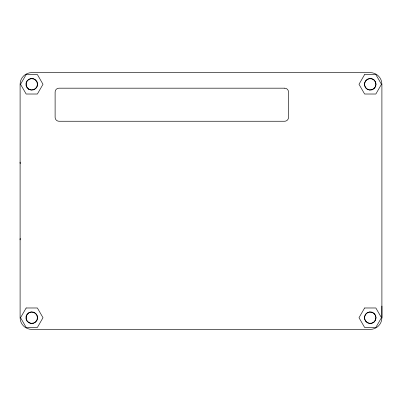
<?xml version="1.0" encoding="UTF-8"?>
<svg xmlns="http://www.w3.org/2000/svg" width="402" height="402" viewBox="0 0 402 402"><rect width="100%" height="100%" fill="white"/><g stroke="black" fill="none" stroke-linecap="round" stroke-linejoin="round"><path stroke-width="0.6" d="M381.9 317.711L381.9 84.289A11.673 11.673 0 0 0 370.227 72.621L31.773 72.621A11.673 11.673 0 0 0 20.1 84.289L20.1 317.711A11.673 11.673 0 0 0 31.773 329.379L370.227 329.379A11.673 11.673 0 0 0 381.9 317.711L381.9 306.038M20.1 239.904A11.673 11.673 0 0 1 20.2 238.381M20.2 163.619A11.673 11.673 0 0 1 20.1 162.096M26.155 74.566L20.542 84.289L26.155 94.018L37.386 94.018L42.999 84.289L37.386 74.566L26.155 74.566M26.155 307.982L20.542 317.711L26.155 327.434L37.386 327.434L42.999 317.711L37.386 307.982L26.155 307.982M364.614 74.566L359.001 84.289L364.614 94.018L375.845 94.018L381.458 84.289L375.845 74.566L364.614 74.566M364.614 307.982L359.001 317.711L364.614 327.434L375.845 327.434L381.458 317.711L375.845 307.982L364.614 307.982M284.641 88.179L59.004 88.179A3.889 3.889 0 0 0 55.114 92.073L55.114 117.359A3.889 3.889 0 0 0 59.004 121.248L284.641 121.248A3.889 3.889 0 0 0 288.53 117.359L288.53 92.073A3.889 3.889 0 0 0 284.641 88.179M367.312 322.766A5.834 5.834 0 0 0 376.066 317.711A5.834 5.834 0 0 0 367.312 312.656A5.834 5.834 0 0 0 367.312 322.766M367.312 89.344A5.834 5.834 0 0 0 376.066 84.289A5.834 5.834 0 0 0 367.312 79.234A5.834 5.834 0 0 0 367.312 89.344M28.854 322.766A5.834 5.834 0 0 0 37.607 317.711A5.834 5.834 0 0 0 28.854 312.656A5.834 5.834 0 0 0 28.854 322.766M28.854 89.344A5.834 5.834 0 0 0 37.607 84.289A5.834 5.834 0 0 0 28.854 79.234A5.834 5.834 0 0 0 28.854 89.344M28.949 89.174A5.643 5.643 0 0 0 37.411 84.289A5.643 5.643 0 0 0 28.949 79.405A5.643 5.643 0 0 0 28.949 89.174M28.949 322.595A5.643 5.643 0 0 0 37.411 317.711A5.643 5.643 0 0 0 28.949 312.826A5.643 5.643 0 0 0 28.949 322.595M367.408 89.174A5.643 5.643 0 0 0 375.87 84.289A5.643 5.643 0 0 0 367.408 79.405A5.643 5.643 0 0 0 367.408 89.174M367.408 322.595A5.643 5.643 0 0 0 375.87 317.711A5.643 5.643 0 0 0 367.408 312.826A5.643 5.643 0 0 0 367.408 322.595"/></g></svg>
